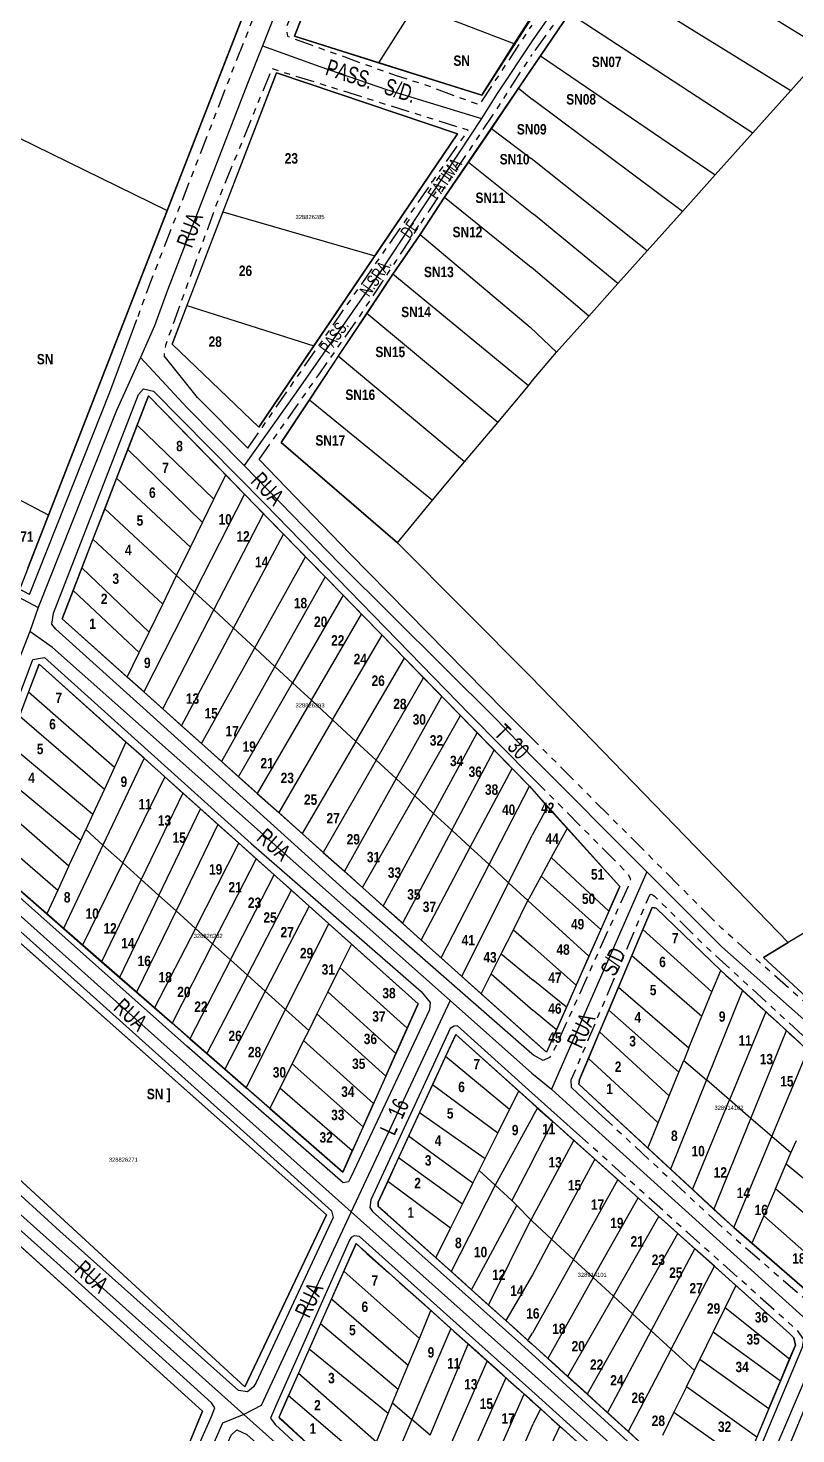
# Model space of a CAD drawing. Extents: x 205316 to 208372, y 4848714 to 4853250.
# Drawn here: x 206834.3 to 207019.1, y 4850883.8 to 4851222.2 of the extents above; entities that cross this region are included whole.
import ezdxf
from ezdxf.enums import TextEntityAlignment as Align

# ---------------------------------------------------------------- set-up
doc = ezdxf.new("R2010")
doc.units = 0
doc.header["$LTSCALE"] = 1.5
doc.header["$MEASUREMENT"] = 0
doc.linetypes.add('TRACO_25', pattern=[8, 3, -1, 1, -1, 1, -1])
for name, color, linetype in [('CD-MALHA-LOTES', 40, 'CONTINUOUS'), ('CD_TXT_QUADRA', 7, 'CONTINUOUS'), ('RU-QUADRAS', 6, 'CONTINUOUS'), ('SV-EIXO-RUA-N-PAV', 6, 'CONTINUOUS'), ('SV-EIXO-RUA-PAV', 20, 'CONTINUOUS'), ('SV-RUA-NAO-PAV-S-GUIA-C-GUIA', 7, 'CONTINUOUS'), ('SV-RUA-PAVIM-S-GUIA-C-GUIA', 7, 'CONTINUOUS'), ('SV-TXT-RUA-N-PAV-S-GUIA-C-GUIA', 7, 'CONTINUOUS'), ('SV-TXT-RUA-PAV-S-GUIA-C-GUIA', 7, 'CONTINUOUS'), ('Th_NmrPort', 7, 'CONTINUOUS')]:
    doc.layers.add(name, color=color, linetype=linetype)
doc.styles.add('ARIAL', font='arial.ttf')
doc.styles.add('ROMANS', font='arial.ttf', dxfattribs={"height": 0.2})
doc.styles.get("Standard").update_dxf_attribs({"font": 'swisscbo.ttf'})

msp = doc.modelspace()

# ---------------------------------------------------------------- linework, layer by layer
at = {"layer": 'CD-MALHA-LOTES', "linetype": 'Continuous'}
for p, q in [((206867.79, 4851178.29), (206955.77, 4851404.17)), ((206978.54, 4851246.29), (207026.45, 4851216.79)), ((206904.63, 4851236.23), (206898.43, 4851220.22)), ((206971.44, 4851235.86), (207017.83, 4851207.16)), ((206927.33, 4851227.54), (206918.63, 4851213.85)), ((206951.29, 4851218.36), (206927.33, 4851227.54)), ((206951.29, 4851218.36), (206957.3, 4851227.8)), ((206964.55, 4851225.74), (206957.59, 4851215.5)), ((206964.55, 4851225.74), (207008.73, 4851196.99)), ((206898.43, 4851220.22), (206918.63, 4851213.85)), ((206943.45, 4851206.03), (206951.29, 4851218.36)), ((206957.59, 4851215.5), (206955.54, 4851212.49)), ((206957.59, 4851215.5), (206999.67, 4851186.86)), ((207017.83, 4851207.16), (207026.45, 4851216.79)), ((206918.63, 4851213.85), (206943.45, 4851206.03)), ((206955.54, 4851212.49), (206952.32, 4851207.75)), ((206952.32, 4851207.75), (206945.8, 4851198.01)), ((206952.32, 4851207.75), (206955.67, 4851204.97)), ((207008.73, 4851196.99), (207017.83, 4851207.16)), ((206991.79, 4851178.06), (206955.67, 4851204.97)), ((206945.8, 4851198.01), (206940.29, 4851189.89)), ((206945.8, 4851198.01), (206955.38, 4851190.76)), ((206999.67, 4851186.86), (207008.73, 4851196.99)), ((206940.29, 4851189.89), (206934.48, 4851181.48)), ((206940.29, 4851189.89), (206955.96, 4851177.42)), ((206983.3, 4851168.57), (206955.38, 4851190.76)), ((206991.79, 4851178.06), (206999.67, 4851186.86)), ((206934.48, 4851181.48), (206928.68, 4851172.49)), ((206934.48, 4851181.48), (206955.38, 4851164.66)), ((206839.2, 4851104.91), (206867.79, 4851178.29)), ((206983.3, 4851168.57), (206991.79, 4851178.06)), ((206881.19, 4851177.94), (206872.51, 4851155.4)), ((206881.19, 4851177.94), (206917.72, 4851167.35)), ((206976.25, 4851160.7), (206955.96, 4851177.42)), ((206928.68, 4851172.49), (206922.1, 4851162.98)), ((206928.68, 4851172.49), (206955.09, 4851150.16)), ((206976.25, 4851160.7), (206983.3, 4851168.57)), ((206903.09, 4851145.73), (206917.72, 4851167.35)), ((206969.22, 4851152.84), (206955.38, 4851164.66)), ((206922.1, 4851162.98), (206915.79, 4851153.48)), ((206954.68, 4851136.06), (206922.1, 4851162.98)), ((206969.22, 4851152.84), (206976.25, 4851160.7)), ((206872.51, 4851155.4), (206903.09, 4851145.73)), ((206915.79, 4851153.48), (206908.94, 4851143.18)), ((206947.32, 4851127.22), (206915.79, 4851153.48)), ((206961.49, 4851144.2), (206969.22, 4851152.84)), ((206961.49, 4851144.2), (206955.09, 4851150.16)), ((206889.79, 4851126.09), (206903.09, 4851145.73)), ((206955.58, 4851137.31), (206961.49, 4851144.2)), ((206908.94, 4851143.18), (206901.99, 4851132.71)), ((206939.35, 4851117.78), (206908.94, 4851143.18)), ((206947.32, 4851127.22), (206954.68, 4851136.06)), ((206954.68, 4851136.06), (206955.58, 4851137.31)), ((206901.99, 4851132.71), (206895.17, 4851122.45)), ((206901.99, 4851132.71), (206931.58, 4851108.58)), ((206860.57, 4851126.64), (206858.28, 4851120.76)), ((206879.02, 4851108.79), (206860.57, 4851126.64)), ((206939.35, 4851117.78), (206947.32, 4851127.22)), ((206858.28, 4851120.76), (206855.61, 4851113.86)), ((206876.27, 4851103.17), (206858.28, 4851120.76)), ((206895.17, 4851122.45), (206923.2, 4851098.3)), ((206931.58, 4851108.58), (206939.35, 4851117.78)), ((206855.61, 4851113.86), (206852.73, 4851106.45)), ((206873.39, 4851097.26), (206855.61, 4851113.86)), ((206879.02, 4851108.79), (206881.86, 4851114.62)), ((206881.86, 4851114.62), (206886.38, 4851109.99)), ((206839.2, 4851104.91), (206831.9, 4851108.75)), ((206886.38, 4851109.99), (206874.38, 4851086.41)), ((206876.27, 4851103.17), (206879.02, 4851108.79)), ((206890.97, 4851105.28), (206886.38, 4851109.99)), ((206923.2, 4851098.3), (206931.58, 4851108.58)), ((206834.23, 4851092.15), (206839.2, 4851104.91)), ((206852.73, 4851106.45), (206849.9, 4851099.15)), ((206870.05, 4851090.41), (206852.73, 4851106.45)), ((206879.02, 4851082.11), (206890.97, 4851105.28)), ((206895.74, 4851100.38), (206890.97, 4851105.28)), ((206873.39, 4851097.26), (206876.27, 4851103.17)), ((206883.73, 4851077.75), (206895.74, 4851100.38)), ((206901.07, 4851094.93), (206895.74, 4851100.38)), ((206849.9, 4851099.15), (206847.22, 4851092.23)), ((206866.7, 4851083.54), (206849.9, 4851099.15)), ((206870.05, 4851090.41), (206873.39, 4851097.26)), ((206955.3, 4851066), (206923.2, 4851098.3)), ((206888.87, 4851072.99), (206901.07, 4851094.93)), ((206905.79, 4851090.08), (206901.07, 4851094.93)), ((206847.22, 4851092.23), (206845.11, 4851086.81)), ((206863.41, 4851076.8), (206847.22, 4851092.23)), ((206866.7, 4851083.54), (206870.05, 4851090.41)), ((206870.05, 4851090.41), (206874.38, 4851086.41)), ((206905.79, 4851090.08), (206893.69, 4851068.53)), ((206910.11, 4851085.65), (206905.79, 4851090.08)), ((206845.11, 4851086.81), (206842.47, 4851080)), ((206861, 4851071.87), (206845.11, 4851086.81)), ((206874.38, 4851086.41), (206862.16, 4851062.38)), ((206863.41, 4851076.8), (206866.7, 4851083.54)), ((206874.38, 4851086.41), (206879.02, 4851082.11)), ((206910.11, 4851085.65), (206897.96, 4851064.57)), ((206914.56, 4851081.09), (206910.11, 4851085.65)), ((206842.47, 4851080), (206858.13, 4851065.98)), ((206866.74, 4851058.28), (206879.02, 4851082.11)), ((206879.02, 4851082.11), (206883.73, 4851077.75)), ((206902.51, 4851060.37), (206914.56, 4851081.09)), ((206919.48, 4851076.05), (206914.56, 4851081.09)), ((206861, 4851071.87), (206863.41, 4851076.8)), ((206871.25, 4851054.24), (206883.73, 4851077.75)), ((206883.73, 4851077.75), (206888.87, 4851072.99)), ((206907.59, 4851055.66), (206919.48, 4851076.05)), ((206924.89, 4851070.5), (206919.48, 4851076.05)), ((206858.13, 4851065.98), (206861, 4851071.87)), ((206876.06, 4851049.94), (206888.87, 4851072.99)), ((206888.87, 4851072.99), (206888.98, 4851072.89)), ((206893.69, 4851068.53), (206888.98, 4851072.89)), ((206913.2, 4851050.47), (206924.89, 4851070.5)), ((206929.49, 4851065.78), (206924.89, 4851070.5)), ((206893.69, 4851068.53), (206880.85, 4851045.66)), ((206897.96, 4851064.57), (206893.69, 4851068.53)), ((206862.16, 4851062.38), (206858.13, 4851065.98)), ((206884.95, 4851041.99), (206897.96, 4851064.57)), ((206897.96, 4851064.57), (206902.51, 4851060.37)), ((206918.09, 4851045.94), (206929.49, 4851065.78)), ((206933.87, 4851061.29), (206929.49, 4851065.78)), ((206955.3, 4851066), (207017.22, 4851002.04)), ((206834.43, 4851062.43), (206832.23, 4851056.62)), ((206834.43, 4851062.43), (206855.06, 4851044.25)), ((206862.16, 4851062.38), (206866.74, 4851058.28)), ((206902.51, 4851060.37), (206889.46, 4851037.95)), ((206902.51, 4851060.37), (206907.59, 4851055.66)), ((206922.85, 4851041.53), (206933.87, 4851061.29)), ((206938.32, 4851056.73), (206933.87, 4851061.29)), ((206832.23, 4851056.62), (206852.65, 4851039.01)), ((206866.74, 4851058.28), (206871.25, 4851054.24)), ((206927.33, 4851037.38), (206938.32, 4851056.73)), ((206942.39, 4851052.55), (206938.32, 4851056.73)), ((206871.25, 4851054.24), (206876.06, 4851049.94)), ((206907.59, 4851055.66), (206894.6, 4851033.35)), ((206907.59, 4851055.66), (206913.2, 4851050.47)), ((206829.68, 4851049.86), (206849.85, 4851032.93)), ((206857.85, 4851050.31), (206855.06, 4851044.25)), ((206862.2, 4851046.42), (206857.85, 4851050.31)), ((206876.06, 4851049.94), (206880.85, 4851045.66)), ((206913.2, 4851050.47), (206900.25, 4851028.29)), ((206913.2, 4851050.47), (206918.09, 4851045.94)), ((206931.89, 4851033.16), (206942.39, 4851052.55)), ((206946.44, 4851048.4), (206942.39, 4851052.55)), ((206862.2, 4851046.42), (206852.32, 4851025.53)), ((206867.22, 4851041.92), (206862.2, 4851046.42)), ((206936.25, 4851029.13), (206946.44, 4851048.4)), ((206950.75, 4851043.98), (206946.44, 4851048.4)), ((206846.97, 4851026.66), (206827.11, 4851043.09)), ((206855.06, 4851044.25), (206852.65, 4851039.01)), ((206880.85, 4851045.66), (206884.95, 4851041.99)), ((206918.09, 4851045.94), (206905.33, 4851023.74)), ((206918.09, 4851045.94), (206922.85, 4851041.53)), ((206940.7, 4851025), (206950.75, 4851043.98)), ((206954.95, 4851039.68), (206950.75, 4851043.98)), ((206867.22, 4851041.92), (206857.11, 4851021.21)), ((206871.56, 4851038.03), (206867.22, 4851041.92)), ((206889.46, 4851037.95), (206884.95, 4851041.99)), ((206922.85, 4851041.53), (206910.4, 4851019.21)), ((206922.85, 4851041.53), (206927.33, 4851037.38)), ((206945.23, 4851020.81), (206954.95, 4851039.68)), ((206954.95, 4851039.68), (206959.3, 4851034.76)), ((206824.9, 4851037.25), (206844.14, 4851020.52)), ((206852.65, 4851039.01), (206849.85, 4851032.93)), ((206871.56, 4851038.03), (206861.52, 4851017.23)), ((206875.75, 4851034.28), (206871.56, 4851038.03)), ((206889.46, 4851037.95), (206894.6, 4851033.35)), ((206914.79, 4851015.28), (206927.33, 4851037.38)), ((206927.33, 4851037.38), (206931.89, 4851033.16)), ((206849.85, 4851032.93), (206848.17, 4851029.27)), ((206865.76, 4851013.42), (206875.75, 4851034.28)), ((206879.98, 4851030.49), (206875.75, 4851034.28)), ((206894.6, 4851033.35), (206900.25, 4851028.29)), ((206919.78, 4851010.81), (206931.89, 4851033.16)), ((206931.89, 4851033.16), (206936.25, 4851029.13)), ((206959.3, 4851034.76), (206955.62, 4851027.93)), ((206959.3, 4851034.76), (206964.02, 4851029.53)), ((206822.54, 4851031), (206841.46, 4851014.7)), ((206846.97, 4851026.66), (206848.17, 4851029.27)), ((206848.17, 4851029.27), (206852.32, 4851025.53)), ((206879.98, 4851030.49), (206869.9, 4851009.68)), ((206885.05, 4851025.95), (206879.98, 4851030.49)), ((206936.25, 4851029.13), (206924.38, 4851006.7)), ((206936.25, 4851029.13), (206940.7, 4851025)), ((206964.02, 4851029.53), (206960.2, 4851022.52)), ((206976.66, 4851015.54), (206964.02, 4851029.53)), ((206844.14, 4851020.52), (206846.97, 4851026.66)), ((206874.56, 4851005.48), (206885.05, 4851025.95)), ((206889.18, 4851022.25), (206885.05, 4851025.95)), ((206900.25, 4851028.29), (206905.33, 4851023.74)), ((206949.92, 4851016.47), (206955.62, 4851027.93)), ((206852.32, 4851025.53), (206842.82, 4851005.44)), ((206857.11, 4851021.21), (206852.32, 4851025.53)), ((206905.33, 4851023.74), (206910.4, 4851019.21)), ((206928.88, 4851002.67), (206940.7, 4851025)), ((206940.7, 4851025), (206945.23, 4851020.81)), ((206960.2, 4851022.52), (206957.76, 4851018.06)), ((206960.2, 4851022.52), (206974.04, 4851009.6)), ((206844.14, 4851020.52), (206841.46, 4851014.7)), ((206857.11, 4851021.21), (206847.43, 4851001.42)), ((206857.11, 4851021.21), (206861.52, 4851017.23)), ((206889.18, 4851022.25), (206878.71, 4851001.74)), ((206893.53, 4851018.35), (206889.18, 4851022.25)), ((206910.4, 4851019.21), (206914.79, 4851015.28)), ((206933.68, 4850998.38), (206945.23, 4851020.81)), ((206949.92, 4851016.47), (206945.23, 4851020.81)), ((206861.52, 4851017.23), (206851.98, 4850997.45)), ((206861.52, 4851017.23), (206865.76, 4851013.42)), ((206882.99, 4850997.88), (206893.53, 4851018.35)), ((206897.65, 4851014.66), (206893.53, 4851018.35)), ((206938.69, 4850993.89), (206949.92, 4851016.47)), ((206954.57, 4851012.16), (206949.92, 4851016.47)), ((206957.76, 4851018.06), (206954.8, 4851012.62)), ((206957.76, 4851018.06), (206972.09, 4851005.18)), ((206906.11, 4850936.49), (206817.42, 4851015.23)), ((206841.46, 4851014.7), (206838.81, 4851008.94)), ((206865.76, 4851013.42), (206856.3, 4850993.68)), ((206869.9, 4851009.68), (206865.76, 4851013.42)), ((206887.08, 4850994.2), (206897.65, 4851014.66)), ((206901.94, 4851010.82), (206897.65, 4851014.66)), ((206914.79, 4851015.28), (206919.78, 4851010.81)), ((206954.57, 4851012.16), (206954.8, 4851012.62)), ((206974.04, 4851009.6), (206976.66, 4851015.54)), ((206838.81, 4851008.94), (206842.82, 4851005.44)), ((206869.9, 4851009.68), (206860.41, 4850990.09)), ((206874.56, 4851005.48), (206869.9, 4851009.68)), ((206901.94, 4851010.82), (206891.36, 4850990.34)), ((206906.69, 4851006.57), (206901.94, 4851010.82)), ((206924.38, 4851006.7), (206919.78, 4851010.81)), ((206951.07, 4851005.16), (206954.57, 4851012.16)), ((206954.57, 4851012.16), (206955.62, 4851011.19)), ((206969.27, 4850998.79), (206955.62, 4851011.19)), ((206974.04, 4851009.6), (206972.09, 4851005.18)), ((206984.5, 4851010.5), (206982.27, 4851005.22)), ((206985.41, 4851010.32), (206984.5, 4851010.5)), ((207000.97, 4850995.36), (206985.41, 4851010.32)), ((206842.82, 4851005.44), (206847.43, 4851001.42)), ((206874.56, 4851005.48), (206864.74, 4850986.31)), ((206878.71, 4851001.74), (206874.56, 4851005.48)), ((206896.27, 4850985.91), (206906.69, 4851006.57)), ((206906.69, 4851006.57), (206912.14, 4851001.68)), ((206924.38, 4851006.7), (206928.88, 4851002.67)), ((206928.88, 4851002.67), (206933.68, 4850998.38)), ((206948.15, 4850999.32), (206951.07, 4851005.16)), ((206951.07, 4851005.16), (206955.62, 4851001.19)), ((206972.09, 4851005.18), (206969.27, 4850998.79)), ((206982.27, 4851005.22), (206979.6, 4850998.93)), ((206998.85, 4850990.2), (206982.27, 4851005.22)), ((207022.32, 4851005.1), (207017.22, 4851002.04)), ((206847.43, 4851001.42), (206851.98, 4850997.45)), ((206878.71, 4851001.74), (206868.95, 4850982.64)), ((206882.99, 4850997.88), (206878.71, 4851001.74)), ((206912.14, 4851001.68), (206909.35, 4850996.08)), ((206945.77, 4850994.56), (206948.15, 4850999.32)), ((206948.15, 4850999.32), (206955.82, 4850993.03)), ((206966.17, 4850991.78), (206955.62, 4851001.19)), ((206969.27, 4850998.79), (206966.17, 4850991.78)), ((206979.6, 4850998.93), (206976.4, 4850991.35)), ((206979.6, 4850998.93), (206996.44, 4850984.34)), ((206851.98, 4850997.45), (206856.3, 4850993.68)), ((206882.99, 4850997.88), (206873.23, 4850978.91)), ((206887.08, 4850994.2), (206882.99, 4850997.88)), ((206909.35, 4850996.08), (206906.42, 4850990.19)), ((206925.54, 4850981.42), (206909.35, 4850996.08)), ((206933.68, 4850998.38), (206938.69, 4850993.89)), ((206998.85, 4850990.2), (207000.97, 4850995.36)), ((207006.22, 4850990.54), (207000.97, 4850995.36)), ((206856.3, 4850993.68), (206860.41, 4850990.09)), ((206887.08, 4850994.2), (206877.33, 4850975.33)), ((206891.36, 4850990.34), (206887.08, 4850994.2)), ((206938.69, 4850993.89), (206943.35, 4850989.72)), ((206943.35, 4850989.72), (206945.77, 4850994.56)), ((206945.77, 4850994.56), (206955.82, 4850985.68)), ((206963.86, 4850986.54), (206955.82, 4850993.03)), ((206860.41, 4850990.09), (206864.74, 4850986.31)), ((206891.36, 4850990.34), (206881.65, 4850971.56)), ((206896.27, 4850985.91), (206891.36, 4850990.34)), ((206906.42, 4850990.19), (206903.8, 4850984.91)), ((206922.81, 4850975.33), (206906.42, 4850990.19)), ((206955.62, 4850978.74), (206943.35, 4850989.72)), ((206966.17, 4850991.78), (206963.86, 4850986.54)), ((206976.4, 4850991.35), (206974.03, 4850985.75)), ((206976.4, 4850991.35), (206993.31, 4850976.71)), ((206996.44, 4850984.34), (206998.85, 4850990.2)), ((207006.22, 4850990.54), (206997.52, 4850968.98)), ((207011.84, 4850985.38), (207006.22, 4850990.54)), ((206864.74, 4850986.31), (206868.95, 4850982.64)), ((206886.77, 4850967.09), (206896.27, 4850985.91)), ((206901.87, 4850980.89), (206896.27, 4850985.91)), ((206961.42, 4850981.02), (206955.82, 4850985.68)), ((206963.86, 4850986.54), (206961.42, 4850981.02)), ((206974.03, 4850985.75), (206971.84, 4850980.58)), ((206990.91, 4850970.86), (206974.03, 4850985.75)), ((207011.84, 4850985.38), (207003.1, 4850964.17)), ((207016.77, 4850980.86), (207011.84, 4850985.38)), ((206868.95, 4850982.64), (206873.23, 4850978.91)), ((206903.8, 4850984.91), (206901.87, 4850980.89)), ((206903.8, 4850984.91), (206920.37, 4850969.89)), ((206993.31, 4850976.71), (206996.44, 4850984.34)), ((206873.23, 4850978.91), (206877.33, 4850975.33)), ((206900.59, 4850978.46), (206897.82, 4850972.89)), ((206901.87, 4850980.89), (206900.59, 4850978.46)), ((206917.43, 4850963.33), (206900.59, 4850978.46)), ((206922.81, 4850975.33), (206925.54, 4850981.42)), ((206959.07, 4850975.69), (206955.62, 4850978.74)), ((206961.42, 4850981.02), (206959.07, 4850975.69)), ((206971.84, 4850980.58), (206969.13, 4850974.16)), ((206971.84, 4850980.58), (206988.56, 4850965.15)), ((207008.22, 4850959.74), (207016.77, 4850980.86)), ((207021.94, 4850976.09), (207016.77, 4850980.86)), ((206877.33, 4850975.33), (206881.65, 4850971.56)), ((206920.37, 4850969.89), (206922.81, 4850975.33)), ((206993.31, 4850976.71), (206992.07, 4850973.69)), ((207013.28, 4850955.37), (207021.94, 4850976.09)), ((206801.51, 4850973.23), (206886.42, 4850895.14)), ((206897.82, 4850972.89), (206894.9, 4850967.02)), ((206897.82, 4850972.89), (206914.9, 4850957.69)), ((206934.75, 4850974.6), (206931.59, 4850967.78)), ((206950.15, 4850961.88), (206934.75, 4850974.6)), ((206969.13, 4850974.16), (206966.97, 4850969.06)), ((206969.13, 4850974.16), (206985.9, 4850958.68)), ((206990.91, 4850970.86), (206992.07, 4850973.69)), ((206992.07, 4850973.69), (206997.52, 4850968.98)), ((206881.65, 4850971.56), (206886.77, 4850967.09)), ((206920.37, 4850969.89), (206917.43, 4850963.33)), ((206966.97, 4850969.06), (206966.84, 4850967.97)), ((206988.56, 4850965.15), (206990.91, 4850970.86)), ((206997.52, 4850968.98), (206988.86, 4850947.54)), ((207003.1, 4850964.17), (206997.52, 4850968.98)), ((206892.47, 4850962.12), (206886.77, 4850967.09)), ((206894.9, 4850967.02), (206892.47, 4850962.12)), ((206912.31, 4850951.93), (206894.9, 4850967.02)), ((206931.59, 4850967.78), (206928.5, 4850961.11)), ((206947.32, 4850956.17), (206931.59, 4850967.78)), ((206950.15, 4850961.88), (206952.36, 4850966.32)), ((206955.54, 4850963.46), (206952.36, 4850966.32)), ((206966.84, 4850967.97), (206983.4, 4850952.6)), ((206985.9, 4850958.68), (206988.56, 4850965.15)), ((206892.47, 4850962.12), (206910.02, 4850946.81)), ((206914.9, 4850957.69), (206917.43, 4850963.33)), ((206947.32, 4850956.17), (206950.15, 4850961.88)), ((206955.54, 4850963.46), (206956.9, 4850962.22)), ((206955.75, 4850960.15), (206956.9, 4850962.22)), ((206956.9, 4850962.22), (206960.56, 4850958.97)), ((206994.2, 4850942.58), (207003.1, 4850964.17)), ((207008.22, 4850959.74), (207003.1, 4850964.17)), ((206876.3, 4850889.25), (206796.61, 4850961.37)), ((206928.5, 4850961.11), (206925.87, 4850955.43)), ((206928.5, 4850961.11), (206944.27, 4850950.04)), ((206955.75, 4850960.15), (206946.69, 4850943.69)), ((206955.65, 4850949.53), (206960.56, 4850958.97)), ((206960.56, 4850958.97), (206965.65, 4850954.41)), ((206983.4, 4850952.6), (206985.9, 4850958.68)), ((206999.33, 4850937.82), (207008.22, 4850959.74)), ((207013.28, 4850955.37), (207008.22, 4850959.74)), ((206914.9, 4850957.69), (206912.31, 4850951.93)), ((206925.87, 4850955.43), (206923.45, 4850950.21)), ((206941.33, 4850944.11), (206925.87, 4850955.43)), ((206944.27, 4850950.04), (206947.32, 4850956.17)), ((207004.13, 4850933.47), (207013.28, 4850955.37)), ((207017.88, 4850951.4), (207013.28, 4850955.37)), ((206910.02, 4850946.81), (206912.31, 4850951.93)), ((206955.48, 4850935.67), (206965.65, 4850954.41)), ((206965.65, 4850954.41), (206970.66, 4850949.92)), ((206988.86, 4850947.54), (206983.4, 4850952.6)), ((207016.73, 4850948.76), (207017.88, 4850951.4)), ((207017.88, 4850951.4), (207019.18, 4850954.41)), ((206923.45, 4850950.21), (206920.83, 4850944.57)), ((206938.84, 4850939.1), (206923.45, 4850950.21)), ((206942.87, 4850947.22), (206944.27, 4850950.04)), ((206955.65, 4850949.53), (206950.7, 4850939.98)), ((206970.66, 4850949.92), (206960.27, 4850930.66)), ((206976.25, 4850944.92), (206970.66, 4850949.92)), ((207014.13, 4850942.77), (207016.73, 4850948.76)), ((207016.73, 4850948.76), (207032.34, 4850935.77)), ((206935.96, 4850933.31), (206920.83, 4850944.57)), ((206941.33, 4850944.11), (206942.87, 4850947.22)), ((206946.69, 4850943.69), (206942.87, 4850947.22)), ((206965.56, 4850925.79), (206976.25, 4850944.92)), ((206981.09, 4850940.59), (206976.25, 4850944.92)), ((206988.86, 4850947.54), (206994.2, 4850942.58)), ((206946.69, 4850943.69), (206936.1, 4850922.85)), ((206938.84, 4850939.1), (206941.33, 4850944.11)), ((206950.7, 4850939.98), (206946.69, 4850943.69)), ((206994.2, 4850942.58), (206999.33, 4850937.82)), ((207014.13, 4850942.77), (207011.33, 4850936.3)), ((207029.67, 4850929.44), (207014.13, 4850942.77)), ((206935.96, 4850933.31), (206938.84, 4850939.1)), ((206941, 4850918.47), (206951.89, 4850938.77)), ((206950.7, 4850939.98), (206951.89, 4850938.77)), ((206951.89, 4850938.77), (206955.26, 4850935.35)), ((206970.31, 4850921.41), (206981.09, 4850940.59)), ((206986.05, 4850936.15), (206981.09, 4850940.59)), ((206999.33, 4850937.82), (207004.13, 4850933.47)), ((206886.42, 4850895.14), (206906.11, 4850936.49)), ((206945.12, 4850914.78), (206955.26, 4850935.35)), ((206955.48, 4850935.67), (206955.26, 4850935.35)), ((206955.58, 4850935.03), (206955.26, 4850935.35)), ((206960.27, 4850930.66), (206955.58, 4850935.03)), ((206975.14, 4850916.97), (206986.05, 4850936.15)), ((206990.68, 4850932), (206986.05, 4850936.15)), ((207011.33, 4850936.3), (207008.47, 4850929.7)), ((207026.79, 4850922.61), (207011.33, 4850936.3)), ((206932.41, 4850926.15), (206935.96, 4850933.31)), ((206979.76, 4850912.71), (206990.68, 4850932)), ((206994.75, 4850928.36), (206990.68, 4850932)), ((207004.13, 4850933.47), (207008.47, 4850929.7)), ((206960.27, 4850930.66), (206955.65, 4850922.1)), ((206960.27, 4850930.66), (206965.56, 4850925.79)), ((206984.23, 4850908.6), (206994.75, 4850928.36)), ((206999.45, 4850924.15), (206994.75, 4850928.36)), ((207008.47, 4850929.7), (207023.59, 4850916.57)), ((206932.41, 4850926.15), (206936.1, 4850922.85)), ((206965.56, 4850925.79), (206955.65, 4850908.07)), ((206965.56, 4850925.79), (206970.31, 4850921.41)), ((206910.28, 4850922.94), (206907.31, 4850916.27)), ((206910.28, 4850922.94), (206928.46, 4850906.73)), ((206936.1, 4850922.85), (206941, 4850918.47)), ((206955.65, 4850922.1), (206949.25, 4850911.08)), ((206970.31, 4850921.41), (206959.37, 4850901.96)), ((206970.31, 4850921.41), (206975.14, 4850916.97)), ((206989.03, 4850904.18), (206999.45, 4850924.15)), ((207004.63, 4850919.52), (206999.45, 4850924.15)), ((206941, 4850918.47), (206945.12, 4850914.78)), ((207004.63, 4850919.52), (207002.03, 4850914.2)), ((207017.56, 4850907.94), (207004.63, 4850919.52)), ((206907.31, 4850916.27), (206904.67, 4850910.34)), ((206907.31, 4850916.27), (206925.8, 4850900.36)), ((206945.12, 4850914.78), (206949.25, 4850911.08)), ((206975.14, 4850916.97), (206964.14, 4850897.62)), ((206975.14, 4850916.97), (206979.76, 4850912.71)), ((207002.03, 4850914.2), (206999.17, 4850908.34)), ((207002.03, 4850914.2), (207017.56, 4850901.83)), ((206928.46, 4850906.73), (206931.25, 4850913.45)), ((206936.03, 4850909.17), (206931.25, 4850913.45)), ((206949.25, 4850911.08), (206954.59, 4850906.3)), ((206979.76, 4850912.71), (206968.8, 4850893.37)), ((206979.76, 4850912.71), (206984.23, 4850908.6)), ((206904.67, 4850910.34), (206901.93, 4850904.17)), ((206904.67, 4850910.34), (206923.37, 4850894.53)), ((206936.03, 4850909.17), (206926.65, 4850887.26)), ((206940.23, 4850905.41), (206936.03, 4850909.17)), ((206954.59, 4850906.3), (206955.65, 4850908.07)), ((206973.73, 4850888.88), (206984.23, 4850908.6)), ((206984.23, 4850908.6), (206989.03, 4850904.18)), ((206999.17, 4850908.34), (206995.96, 4850901.76)), ((206999.17, 4850908.34), (207015.33, 4850896.52)), ((207018.53, 4850906.87), (207017.56, 4850907.94)), ((206901.93, 4850904.17), (206899.38, 4850898.43)), ((206920.93, 4850888.68), (206901.93, 4850904.17)), ((206925.8, 4850900.36), (206928.46, 4850906.73)), ((206931.02, 4850883.51), (206940.23, 4850905.41)), ((206944.79, 4850901.33), (206940.23, 4850905.41)), ((206954.59, 4850906.3), (206955.54, 4850905.45)), ((206959.37, 4850901.96), (206955.54, 4850905.45)), ((206989.03, 4850904.18), (206978.69, 4850884.36)), ((206994.63, 4850899.03), (206989.03, 4850904.18)), ((207017.56, 4850901.83), (207018.94, 4850905.12)), ((207018.94, 4850905.12), (207018.53, 4850906.87)), ((206935.35, 4850879.79), (206944.79, 4850901.33)), ((206949.3, 4850897.29), (206944.79, 4850901.33)), ((206959.37, 4850901.96), (206964.14, 4850897.62)), ((206994.63, 4850899.03), (206995.96, 4850901.76)), ((206995.96, 4850901.76), (207012.54, 4850889.86)), ((207015.33, 4850896.52), (207017.56, 4850901.83)), ((206899.38, 4850898.43), (206896.98, 4850893.05)), ((206899.38, 4850898.43), (206918.11, 4850881.91)), ((206923.37, 4850894.53), (206925.8, 4850900.36)), ((206949.3, 4850897.29), (206939.81, 4850875.96)), ((206953.67, 4850893.38), (206949.3, 4850897.29)), ((206964.14, 4850897.62), (206968.8, 4850893.37)), ((206992.72, 4850895.12), (206994.63, 4850899.03)), ((206922, 4850891.25), (206923.37, 4850894.53)), ((206992.72, 4850895.12), (206989.73, 4850889)), ((207009.67, 4850883.03), (206992.72, 4850895.12)), ((207012.54, 4850889.86), (207015.33, 4850896.52)), ((206894.68, 4850887.81), (206896.98, 4850893.05)), ((206896.98, 4850893.05), (206915.96, 4850876.74)), ((206920.93, 4850888.68), (206922, 4850891.25)), ((206922, 4850891.25), (206926.65, 4850887.26)), ((206944.29, 4850872.11), (206953.67, 4850893.38)), ((206955.56, 4850891.69), (206953.67, 4850893.38)), ((206955.56, 4850891.69), (206957.62, 4850889.83)), ((206968.8, 4850893.37), (206973.73, 4850888.88)), ((206856.72, 4850841.88), (206876.3, 4850889.25)), ((206913.37, 4850870.53), (206894.68, 4850887.81)), ((206926.65, 4850887.26), (206917.82, 4850866.65)), ((206918.11, 4850881.91), (206920.93, 4850888.68)), ((206931.02, 4850883.51), (206926.65, 4850887.26)), ((206957.62, 4850889.83), (206955.87, 4850886.17)), ((206957.62, 4850889.83), (206962.28, 4850885.62)), ((206978.69, 4850884.36), (206973.73, 4850888.88)), ((206989.73, 4850889), (206986.98, 4850883.37)), ((206989.73, 4850889), (207007.04, 4850876.75)), ((207012.54, 4850889.86), (207009.67, 4850883.03)), ((206948.2, 4850868.75), (206955.87, 4850886.17)), ((206962.28, 4850885.62), (206955.87, 4850872.31)), ((206962.28, 4850885.62), (206967.29, 4850881.09)), ((206978.69, 4850884.36), (206984.77, 4850878.83))]:
    msp.add_line(p, q, dxfattribs=at)
at = {"layer": 'CD-MALHA-LOTES', "linetype": 'Continuous', "flags": 128}
for points in [[(206688.21, 4851266.27), (206867.79, 4851178.29)], [(206917.72, 4851167.35), (206937.63, 4851196.76), (206894.07, 4851211.4), (206881.19, 4851177.94)], [(206872.51, 4851155.4), (206868.93, 4851146.11), (206889.79, 4851126.09)], [(206881.86, 4851114.62), (206863.29, 4851133.66), (206860.57, 4851126.64)], [(206857.85, 4851050.31), (206836.94, 4851069.05), (206834.43, 4851062.43)], [(206822.54, 4851031), (206820.3, 4851025.09), (206838.81, 4851008.94)], [(207017.22, 4851002.04), (207011.28, 4850998.46), (207024.56, 4850986.22)], [(206925.54, 4850981.42), (206928.18, 4850987.31), (206912.14, 4851001.68)], [(206952.36, 4850966.32), (206937.21, 4850979.92), (206934.75, 4850974.6)], [(206920.83, 4850944.57), (206918.52, 4850939.57), (206918.55, 4850938.55), (206932.41, 4850926.15)], [(206931.25, 4850913.45), (206913.23, 4850929.58), (206910.28, 4850922.94)]]:
    msp.add_lwpolyline(points, dxfattribs=at)
at = {"layer": 'RU-QUADRAS', "linetype": 'Continuous'}
for points in [[(206898.43, 4851220.22), (206955.81, 4851368.15), (206959.68, 4851379.94), (206973.23, 4851413.6), (207011.93, 4851403.82), (207036.76, 4851393.18), (207056.62, 4851382.55), (206997.02, 4851289.22), (206943.45, 4851206.03)], [(206868.93, 4851146.11), (206894.07, 4851211.4), (206937.63, 4851196.76), (206889.79, 4851126.09)], [(206842.47, 4851080), (206863.29, 4851133.66), (206954.95, 4851039.68), (206976.66, 4851015.54), (206959.07, 4850975.69)], [(206820.3, 4851025.09), (206836.94, 4851069.05), (206928.18, 4850987.31), (206910.02, 4850946.81)], [(206801.51, 4850973.23), (206817.42, 4851015.23), (206906.11, 4850936.49), (206886.42, 4850895.14)], [(206768.32, 4850891.69), (206796.61, 4850961.37), (206876.3, 4850889.25), (206856.72, 4850841.88)]]:
    msp.add_lwpolyline(points, close=True, dxfattribs=at)
for points in [[(206955.66, 4851403.99), (206832.45, 4851087.59), (206632.54, 4851194.56)], [(207191.51, 4851237.12), (207221.87, 4851201.62), (207246.01, 4851176.13), (207266.27, 4851151.13), (207273.69, 4851142.69), (207217.38, 4851109.05), (207220.01, 4851103.91), (207215.18, 4851099.25), (207165.7, 4851070.48), (207139.99, 4851056.52), (207109.48, 4851038.6), (207075.41, 4851021.36), (207067.07, 4851015.12), (207024.56, 4850986.22), (207011.28, 4850998.46), (207017.22, 4851002.04), (206955.3, 4851066), (206923.2, 4851098.3), (206895.17, 4851122.45), (206922.1, 4851162.98), (206928.68, 4851172.49), (206934.48, 4851181.48), (207063.99, 4851372.21)]]:
    msp.add_lwpolyline(points, dxfattribs=at)
for points in [[(206966.84, 4850967.97), (206966.97, 4850969.06), (206984.5, 4851010.5), (206985.41, 4851010.32), (207000.97, 4850995.36, -0.005794), (207041.28, 4850957.9), (207041.25, 4850956.85), (207024.2, 4850916.49), (207023.59, 4850916.57), (207004.13, 4850933.47)], [(206918.52, 4850939.57), (206937.21, 4850979.92), (207017.56, 4850907.94), (207018.53, 4850906.87), (207018.94, 4850905.12), (207001.95, 4850864.62), (207001.42, 4850864.31), (206989.86, 4850874.19, 0.004408), (206918.55, 4850938.55)], [(206894.68, 4850887.81), (206913.23, 4850929.58, -0.002345), (206996.74, 4850854.48), (206997.1, 4850853.23), (206980.03, 4850813.03, -0.676967), (206979.29, 4850812.89), (206913.37, 4850870.53), (206895.07, 4850887.31)]]:
    msp.add_lwpolyline(points, format="xyb", close=True, dxfattribs=at)
at = {"layer": 'SV-EIXO-RUA-N-PAV', "flags": 128}
for points in [[(207066.97, 4851389.51), (207061.14, 4851379.18), (207036.46, 4851340.92), (207018.88, 4851313), (207004.01, 4851289.59), (206986.28, 4851262.52), (206978.58, 4851251.92), (206976.23, 4851248.54), (206973.41, 4851244.69), (206969.18, 4851238.35), (206961.38, 4851227.4), (206955.56, 4851219.14)], [(206955.56, 4851219.14), (206946.99, 4851206.23), (206943.38, 4851200.44), (206918.8, 4851163.15), (206898.74, 4851134.41), (206886.31, 4851116.87)], [(206890.67, 4851217.89), (206904.53, 4851212.94), (206920.53, 4851207.4), (206943.38, 4851200.44)], [(206748.41, 4851129.76), (206836.72, 4851082.73)], [(206955.54, 4851046.87), (206983.23, 4851019.11), (207001.24, 4851001.06), (207023.75, 4850981.03), (207025.02, 4850979.9), (207047.94, 4850959.3)], [(206983.23, 4851019.11), (206960.23, 4850966.73)], [(206968.27, 4850959.46), (207025.78, 4850907.48)]]:
    msp.add_lwpolyline(points, dxfattribs=at)
at = {"layer": 'SV-EIXO-RUA-PAV', "flags": 128}
for points in [[(206901.21, 4851244.55), (206890.67, 4851217.89), (206887.11, 4851208.87), (206867.85, 4851159.11), (206864.68, 4851150.5), (206861.36, 4851142.86), (206855.55, 4851130.15), (206836.72, 4851082.73), (206834.72, 4851076.9), (206818.21, 4851034.83), (206814.24, 4851024.73), (206796.66, 4850979.99), (206793.36, 4850971.54), (206761.25, 4850889.48), (206741.36, 4850838.6)], [(206861.36, 4851142.86), (206872.58, 4851130.8), (206886.31, 4851116.87), (206909.34, 4851093.21), (206946.94, 4851055.87), (206955.54, 4851046.87)], [(206955.55, 4850970.6), (206935.86, 4850988.09), (206840.19, 4851073.12), (206834.72, 4851076.9)], [(206814.24, 4851024.73), (206912.08, 4850937.25), (206955.55, 4850898.38)], [(206935.86, 4850988.09), (206912.08, 4850937.25), (206890.38, 4850890.62), (206886.22, 4850888.48), (206881.11, 4850886.4), (206858.34, 4850834.73), (206836.08, 4850785.19), (206834.13, 4850780.85), (206814.55, 4850735.64)], [(206793.36, 4850971.54), (206886.22, 4850888.48), (206955.54, 4850826.48)], [(206955.55, 4850970.6), (206960.23, 4850966.73), (206968.27, 4850959.46)], [(206955.54, 4850741.96), (206959.61, 4850752.74), (206968.25, 4850772.97), (206981.63, 4850804.24), (207003.69, 4850855.82), (207025.78, 4850907.48), (207047.94, 4850959.3)], [(206955.55, 4850898.38), (206999.95, 4850858.54), (207003.69, 4850855.82), (207008.24, 4850852.51), (207069.15, 4850799.96), (207095.08, 4850777.58), (207165.88, 4850716.5)]]:
    msp.add_lwpolyline(points, dxfattribs=at)
at = {"layer": 'SV-RUA-NAO-PAV-S-GUIA-C-GUIA', "linetype": 'TRACO_25', "flags": 128}
for points in [[(206955.56, 4851397.42), (206940.63, 4851358.3), (206916.55, 4851298.65), (206896.99, 4851246.16), (206882.9, 4851210.52), (206863.62, 4851160.71), (206860.44, 4851152.07)], [(207064.58, 4851380.73), (207015.52, 4851303.79), (206999.36, 4851279.55), (206981.26, 4851252.95), (206970.44, 4851236.96), (206961.64, 4851224.27), (206955.56, 4851215.83)], [(206955.56, 4851375.17), (206953.15, 4851368.91), (206925.76, 4851301.75), (206902.94, 4851239.17), (206896.43, 4851222.27), (206896.72, 4851220.21), (206902.44, 4851218.12), (206908.71, 4851215.89), (206915.11, 4851213.55), (206922.62, 4851210.85), (206931.11, 4851208.14), (206937.88, 4851205.55), (206942.96, 4851203.74), (206955.56, 4851222.89)], [(206889.88, 4851118.35), (206904.4, 4851138.96), (206913.88, 4851152.5), (206931.98, 4851179.96), (206941.94, 4851194.91), (206947.14, 4851202.7), (206955.56, 4851215.83)], [(206887.17, 4851121.05), (206923.85, 4851173.98), (206940.22, 4851197.6), (206892.97, 4851212.39), (206879.65, 4851179.89), (206867.33, 4851145.78), (206867.01, 4851143.28)], [(207278.65, 4851146.16), (207274.23, 4851142.19), (207259.46, 4851132.9), (207233.81, 4851117.69), (207228.54, 4851114.08), (207226.11, 4851109.2), (207222.17, 4851103.93), (207215.03, 4851098.08), (207197.46, 4851087.96), (207180.19, 4851077.59), (207161.02, 4851066.78), (207135.13, 4851052.87), (207113.24, 4851039.64), (207101.7, 4851033.67), (207091.82, 4851028.79), (207080.69, 4851023.36), (207072.66, 4851018.6), (207062.96, 4851011.86), (207043.77, 4850998.9), (207032.52, 4850991.08), (207024.03, 4850985.17), (207001.21, 4851005.47), (206955.55, 4851051.25)], [(206834.67, 4851085.81), (206749.25, 4851131.11), (206747.49, 4851128.36)], [(206955.55, 4851041.89), (206978.55, 4851018.69), (206979.29, 4851017.38), (206978.68, 4851015.59), (206961.17, 4850976.81), (206959.8, 4850974.42)], [(206965.06, 4850967.18), (206965.02, 4850968.99), (206983.05, 4851011.55), (206983.9, 4851013.52), (206984.23, 4851013.68), (206984.74, 4851013.46), (206985.06, 4851013.19), (206997.38, 4851001.1), (207021.84, 4850978.66), (207039.68, 4850961.93), (207043.1, 4850958.65), (207043.04, 4850956.45)], [(206971.6, 4850961.09), (207001.39, 4850933.46), (207022.82, 4850914.85)], [(207020.69, 4850904.64), (207020.95, 4850906.54), (207019.46, 4850908.65), (206992.87, 4850932.34), (206966.29, 4850956.23)]]:
    msp.add_lwpolyline(points, dxfattribs=at)
at = {"layer": 'SV-RUA-PAVIM-S-GUIA-C-GUIA', "flags": 128}
for points in [[(206834.67, 4851085.81), (206854, 4851134.58), (206860.44, 4851152.07)], [(206887.17, 4851121.05), (206875.04, 4851133.27), (206867.01, 4851143.28)], [(206955.55, 4850975.31), (206912.5, 4851012.93), (206861.16, 4851059.32), (206840.98, 4851077.52), (206840.03, 4851078.68), (206840.45, 4851081.37), (206860.85, 4851133.98), (206862.11, 4851135.37), (206864.45, 4851134.75), (206891.28, 4851107.65), (206940.6, 4851056.97), (206955.55, 4851041.89)], [(206955.55, 4851051.25), (206948.95, 4851057.86), (206911.75, 4851095.69), (206889.88, 4851118.35)], [(206955.55, 4850965.88), (206937.6, 4850981.99), (206936.81, 4850981.93), (206935.9, 4850981.35), (206916.78, 4850940.09), (206916.51, 4850938.29), (206917.21, 4850937.34), (206952.18, 4850906.1), (206955.55, 4850903.04)], [(206959.8, 4850974.42), (206958.25, 4850973.64), (206955.96, 4850974.95), (206955.55, 4850975.31)], [(206966.29, 4850956.23), (206960.12, 4850961.77), (206955.55, 4850965.88)], [(206965.06, 4850967.18), (206966.6, 4850965.72), (206971.6, 4850961.09)], [(206873.7, 4850877.26), (206878.4, 4850887.99), (206879.27, 4850890.03), (206878.42, 4850891.29), (206841.19, 4850924.96), (206798.64, 4850963.07), (206796.49, 4850963.73), (206795.19, 4850963.59), (206794.23, 4850962.14), (206781.61, 4850929.76), (206767.37, 4850893.44), (206766.8, 4850891.19), (206767.75, 4850890.03), (206812.39, 4850865.17), (206855.53, 4850840.47), (206856.01, 4850840.21), (206856.87, 4850840.23), (206857.63, 4850840.53), (206857.84, 4850841.06), (206873.74, 4850877.35)], [(206955.55, 4850894.13), (206942.73, 4850905.57), (206914.05, 4850931.27), (206912.8, 4850931.48), (206912.06, 4850931.05), (206911.64, 4850930.39), (206893.82, 4850890.39), (206892.6, 4850887.54), (206893.74, 4850886.08), (206902.44, 4850878.05), (206909.85, 4850871.22), (206946.64, 4850839.05), (206955.54, 4850831.26)], [(206955.55, 4850903.04), (206988.67, 4850872.84), (207000.75, 4850862.5), (207002.4, 4850861.97), (207003.41, 4850863.49), (207020.69, 4850904.64)], [(207094.7, 4850784.88), (207093.74, 4850783.94), (207092.2, 4850784.55), (207069.97, 4850803.56), (207052.96, 4850817.63), (207009.62, 4850856.74), (207008.64, 4850857.7), (207008.25, 4850859.65), (207017.54, 4850881.04), (207025.81, 4850900.86), (207026.77, 4850901.65), (207028.51, 4850900.59), (207056.21, 4850876.89), (207092.06, 4850846.08), (207111.75, 4850829.14)], [(206955.55, 4850894.13), (206998.06, 4850855.72), (206999.15, 4850854.46), (206998.84, 4850852.71), (206981.31, 4850811.51), (206980.35, 4850810.56), (206978.9, 4850810.82), (206955.54, 4850831.26)], [(206955.54, 4850784.21), (206912.67, 4850807.91), (206863.4, 4850836.21), (206863.21, 4850837.51), (206863.68, 4850839.56), (206880.52, 4850877.48), (206883.17, 4850883.45), (206884.53, 4850884.75), (206886.92, 4850883.63), (206893.45, 4850877.82), (206908.25, 4850864.63), (206935.15, 4850840.63), (206955.54, 4850822.28)]]:
    msp.add_lwpolyline(points, dxfattribs=at)
for points in [[(206819.14, 4851027.28), (206820.31, 4851029.82), (206835.43, 4851070.16), (206838.23, 4851070.69), (206887.99, 4851025.91), (206928.91, 4850990.26), (206931.09, 4850987.59), (206930.93, 4850985.89), (206912.01, 4850945.73), (206911.4, 4850944.43), (206910.15, 4850944.19), (206872.47, 4850977.13), (206819.72, 4851024.02), (206818.78, 4851025.68), (206819.09, 4851027.28)], [(206889.18, 4850896.14), (206888.54, 4850895.11), (206887.08, 4850893.94), (206884.92, 4850894.22), (206841.97, 4850932.59), (206799.72, 4850971.06), (206798.28, 4850972.37), (206799.25, 4850975.47), (206815.22, 4851016.65), (206816.03, 4851018.15), (206817.33, 4851018.19), (206848.45, 4850990.45), (206886.13, 4850956.57), (206907.35, 4850937.51), (206907.74, 4850935.85)]]:
    msp.add_lwpolyline(points, close=True, dxfattribs=at)

# ---------------------------------------------------------------- texts
at = {"layer": 'CD_TXT_QUADRA', "color": 7, "linetype": 'Continuous', "style": 'ROMANS'}
for s, p in [('328826285', (206902.15, 4851176.7)), ('328826293', (206902.15, 4851059.16)), ('328826282', (206877.64, 4851003.66)), ('328914102', (207002.97, 4850962.29)), ('328826271', (206857.22, 4850949.79)), ('328914101', (206970.05, 4850922.07))]:
    msp.add_text(s, height=1, dxfattribs=at).set_placement(p, align=Align.MIDDLE)
at = {"layer": 'SV-TXT-RUA-N-PAV-S-GUIA-C-GUIA', "style": 'ARIAL', "width": 0.7}
for s, height, rotation, p in [('PASS.   S/D.', 4, 342, (206905.59, 4851211.01)), ('PASS.          N.SRA.         DE         FÁTIMA', 3, 55, (206906.69, 4851143.55)), ('RUA', 4, 70, (206873.67, 4851169.04)), ('RUA          S/D', 4, 65, (206967.43, 4850976.34))]:
    msp.add_text(s, height=height, rotation=rotation, dxfattribs=at).set_placement(p)
at = {"layer": 'SV-TXT-RUA-PAV-S-GUIA-C-GUIA', "style": 'ARIAL', "width": 0.7}
for s, rotation, p in [('RUA                                                                      T  30', 314, (206887.64, 4851112.9)), ('RUA', 319, (206889.03, 4851026.85)), ('RUA', 318, (206854.58, 4850986)), ('RUA                                     L  16', 65, (206901.96, 4850911.44)), ('RUA                                                          T   27', 318, (206845.22, 4850922.92))]:
    msp.add_text(s, height=4, rotation=rotation, dxfattribs=at).set_placement(p)
at = {"layer": 'Th_NmrPort', "color": 1}
for s, p in [('SN', (206936.65, 4851214.34)), ('SN07', (206969.96, 4851214.06)), ('SN08', (206963.8, 4851205.04)), ('SN09', (206951.92, 4851197.83)), ('23', (206896.06, 4851190.83)), ('SN10', (206947.79, 4851190.62)), ('SN11', (206941.95, 4851181.34)), ('SN12', (206936.45, 4851173.09)), ('26', (206885.02, 4851163.78)), ('SN13', (206929.57, 4851163.48)), ('SN14', (206924.07, 4851153.86)), ('28', (206877.73, 4851146.71)), ('SN15', (206917.88, 4851144.24)), ('SN', (206836.39, 4851142.49)), ('SN16', (206910.66, 4851133.93)), ('SN17', (206903.44, 4851122.94)), ('8', (206869.94, 4851121.57)), ('7', (206866.58, 4851116.35)), ('6', (206863.4, 4851110.37)), ('5', (206860.41, 4851103.65)), ('10', (206880.13, 4851103.93)), ('71', (206832.4, 4851099.77)), ('12', (206884.43, 4851099.83)), ('4', (206857.61, 4851096.55)), ('14', (206888.92, 4851093.66)), ('3', (206854.61, 4851089.65)), ('2', (206851.81, 4851084.79)), ('18', (206898.26, 4851083.77)), ('1', (206849.01, 4851078.81)), ('20', (206903.12, 4851079.29)), ('22', (206907.23, 4851074.8)), ('9', (206862.19, 4851069.39)), ('24', (206912.65, 4851070.32)), ('26', (206916.95, 4851065.09)), ('7', (206840.88, 4851060.98)), ('13', (206872.28, 4851060.8)), ('28', (206922.18, 4851059.49)), ('15', (206876.77, 4851057.25)), ('30', (206926.85, 4851055.76)), ('6', (206839.39, 4851054.63)), ('17', (206881.81, 4851052.96)), ('5', (206836.4, 4851048.65)), ('19', (206885.93, 4851049.22)), ('32', (206930.97, 4851050.72)), ('21', (206890.22, 4851045.23)), ('34', (206935.83, 4851045.79)), ('4', (206834.34, 4851041.74)), ('23', (206895.08, 4851041.69)), ('36', (206940.31, 4851043.18)), ('9', (206856.55, 4851040.77)), ('38', (206944.24, 4851038.88)), ('11', (206860.85, 4851035.36)), ('25', (206900.69, 4851036.46)), ('13', (206865.52, 4851031.44)), ('27', (206906.11, 4851031.98)), ('40', (206948.35, 4851034.03)), ('42', (206957.74, 4851034.49)), ('15', (206869.07, 4851027.33)), ('29', (206910.97, 4851026.93)), ('44', (206958.83, 4851027.06)), ('31', (206915.83, 4851022.64)), ('19', (206877.85, 4851019.67)), ('33', (206920.87, 4851018.9)), ('51', (206969.75, 4851018.48)), ('21', (206882.52, 4851015.38)), ('8', (206842.9, 4851012.95)), ('23', (206887.2, 4851011.64)), ('35', (206925.55, 4851013.65)), ('50', (206967.57, 4851012.59)), ('10', (206848.14, 4851009.03)), ('25', (206890.93, 4851008.09)), ('37', (206929.28, 4851010.66)), ('12', (206852.43, 4851005.48)), ('27', (206895.05, 4851004.55)), ('49', (206964.95, 4851006.48)), ('14', (206856.73, 4851001.93)), ('41', (206938.63, 4851002.63)), ('7', (206989.24, 4851003.14)), ('16', (206860.66, 4850997.64)), ('29', (206899.72, 4850999.51)), ('43', (206943.86, 4850998.52)), ('48', (206961.45, 4851000.36)), ('6', (206986.17, 4850997.39)), ('31', (206904.95, 4850995.58)), ('18', (206865.7, 4850993.72)), ('47', (206959.48, 4850993.6)), ('5', (206983.91, 4850990.63)), ('20', (206870.19, 4850990.17)), ('38', (206919.56, 4850989.88)), ('22', (206874.3, 4850986.62)), ('37', (206917.14, 4850984.28)), ('46', (206959.48, 4850986.17)), ('4', (206980.21, 4850984.06)), ('9', (207000.52, 4850984.25)), ('26', (206882.52, 4850979.6)), ('36', (206915.08, 4850978.87)), ('45', (206959.48, 4850979.19)), ('3', (206978.98, 4850978.32)), ('11', (207005.24, 4850978.51)), ('28', (206887.2, 4850975.68)), ('13', (207010.37, 4850974)), ('30', (206893.18, 4850970.83)), ('35', (206912.28, 4850972.89)), ('7', (206941.46, 4850972.78)), ('2', (206975.49, 4850972.17)), ('6', (206937.81, 4850967.31)), ('15', (207015.3, 4850968.67)), ('SN ]', (206862.87, 4850965.6)), ('34', (206909.66, 4850966.17)), ('1', (206973.44, 4850966.84)), ('33', (206907.23, 4850960.57)), ('5', (206935.07, 4850960.93)), ('9', (206950.71, 4850956.91)), ('11', (206957.99, 4850957.16)), ('32', (206904.43, 4850955.15)), ('4', (206932.15, 4850954.37)), ('8', (206989.02, 4850955.54)), ('10', (206993.95, 4850951.85)), ('3', (206929.78, 4850949.62)), ('13', (206959.54, 4850949.18)), ('12', (206999.29, 4850946.72)), ('2', (206927.23, 4850944.16)), ('15', (206964.2, 4850943.64)), ('14', (207004.83, 4850941.8)), ('1', (206925.58, 4850937.05)), ('17', (206969.74, 4850938.99)), ('16', (207009.14, 4850937.7)), ('19', (206974.4, 4850934.56)), ('8', (206937.04, 4850929.75)), ('21', (206979.27, 4850930.13)), ('10', (206941.6, 4850927.56)), ('23', (206984.37, 4850925.7)), ('18', (207018.19, 4850926.02)), ('7', (206916.96, 4850920.73)), ('12', (206945.96, 4850922.09)), ('25', (206988.58, 4850922.6)), ('14', (206950.34, 4850918.26)), ('27', (206993.46, 4850918.84)), ('6', (206914.53, 4850914.39)), ('16', (206954.17, 4850912.79)), ('29', (206997.67, 4850913.97)), ('36', (207009.18, 4850911.86)), ('5', (206911.54, 4850908.78)), ('18', (206960.43, 4850909.09)), ('35', (207007.19, 4850906.55)), ('9', (206930.45, 4850903.39)), ('20', (206965.09, 4850904.89)), ('11', (206935.13, 4850900.77)), ('22', (206969.52, 4850900.46)), ('34', (207004.53, 4850899.9)), ('3', (206906.5, 4850897.21)), ('24', (206974.4, 4850896.69)), ('13', (206939.24, 4850895.73)), ('26', (206979.49, 4850892.48)), ('2', (206903.13, 4850890.67)), ('15', (206942.98, 4850891.06)), ('17', (206948.21, 4850887.52)), ('28', (206984.37, 4850886.94)), ('1', (206902.01, 4850885.07)), ('32', (207000.32, 4850885.51))]:
    msp.add_text(s, height=2.5, dxfattribs=at).set_placement(p, align=Align.MIDDLE_LEFT)

doc.saveas('drawing.dxf')
